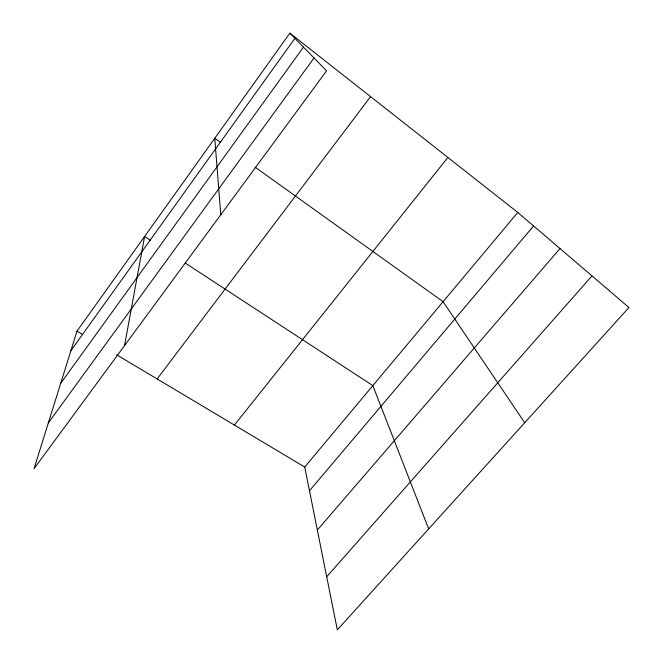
<?xml version="1.0" encoding="UTF-8"?>
<svg xmlns="http://www.w3.org/2000/svg" width="663" height="663" viewBox="0 0 663 663"><rect width="100%" height="100%" fill="white"/><g stroke="black" fill="none" stroke-linecap="round" stroke-linejoin="round"><path stroke-width="0.99" d="M124.536 345.622L144.609 236.492L150.667 240.454M76.999 331.127L34.053 468.691L326.561 70.858L289.872 33.15L76.999 331.127L82.287 334.285M70.908 350.644L294.911 38.33M60.706 383.313L303.463 47.114M48.358 422.886L314.03 57.979M157.139 378.954L370.592 96.649M234.404 425.066L447.881 157.454M304.723 467.034L517.786 212.45L628.947 307.533L337.334 629.85L304.723 467.034L116.63 354.78M309.48 490.777L533.582 225.967M317.337 530.035L560.003 248.567M326.702 576.793L591.984 275.916M185.284 263.07L372.846 385.634L428.671 528.892M220.646 142.495L214.762 138.285L220.779 214.729M255.106 167.159L443.091 301.698L524.706 422.745M289.872 33.15L517.786 212.45"/></g></svg>
